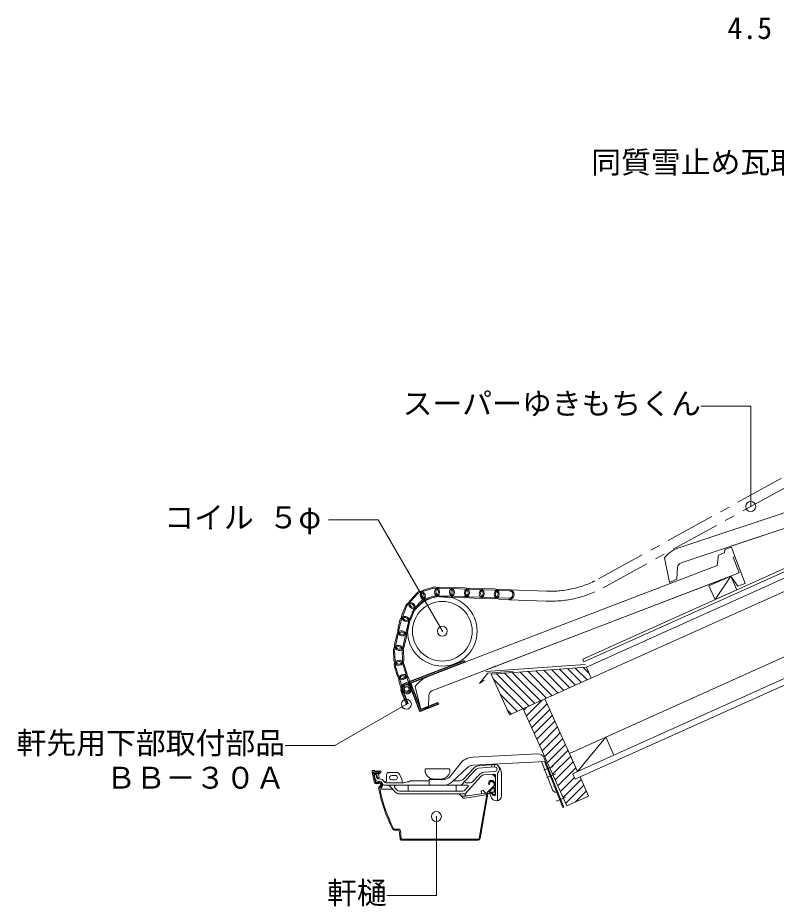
# Model space of a CAD drawing. Units: millimetres, scale not verified. Extents: x -2100 to 4081, y -1485 to 2737.
# Drawn here: x -19 to 744, y -284 to 609 of the extents above; entities that cross this region are included whole.
import ezdxf
from ezdxf.enums import TextEntityAlignment as Align

# ---------------------------------------------------------------- set-up
doc = ezdxf.new("R2010")
doc.units = ezdxf.units.MM
doc.header["$LTSCALE"] = 10
doc.header["$PDMODE"] = 32
doc.header["$PDSIZE"] = 10
doc.linetypes.add('CHAIN1', pattern=[8, 5, -1, 1, -1])
for name, color, linetype, lineweight in [('0-0', 7, 'Continuous', 18), ('0-2', 5, 'Continuous', 9), ('0-4', 5, 'Continuous', 9), ('0-7', 5, 'Continuous', 9), ('0-8', 5, 'Continuous', 9), ('0-9', 2, 'Continuous', 25)]:
    doc.layers.add(name, color=color, linetype=linetype, lineweight=lineweight)
doc.styles.add('ＭＳ ゴシック', font='')
doc.styles.get('ＭＳ ゴシック').set_extended_font_data('MS Gothic')

msp = doc.modelspace()

# ---------------------------------------------------------------- linework, layer by layer
at = {"layer": '0-0'}
for p, q in [((438.55, -134.66), (503.71, -131.25)), ((415.53, -154.29), (426.17, -141.01)), ((439.05, -142.65), (511.86, -138.83)), ((444.47, -143.25), (460.41, -142)), ((457.92, -142.19), (457.92, -144.7)), ((460.41, -142), (460.41, -144.5)), ((507.64, -139.05), (518.96, -167.36)), ((530.28, -184.9), (510.58, -135.64)), ((529.17, -185.34), (510.59, -138.9)), ((338.32, -148.08), (339.71, -148.08)), ((338.67, -150.24), (338.76, -150.64)), ((339.16, -149.63), (344.93, -149.63)), ((339.25, -151.03), (342.74, -151.03)), ((339.71, -148.58), (339.71, -148.08)), ((339.71, -148.58), (343.17, -148.58)), ((342.99, -150.96), (344.98, -149.82)), ((343.27, -148.38), (343.17, -148.58)), ((343.27, -148.38), (343.37, -148.58)), ((343.37, -148.58), (344.17, -148.58)), ((344.27, -148.38), (344.17, -148.58)), ((344.27, -148.38), (344.37, -148.58)), ((344.27, -151.44), (345.91, -150.49)), ((344.37, -148.58), (345.17, -148.58)), ((345.27, -148.38), (345.17, -148.58)), ((345.27, -148.38), (345.37, -148.58)), ((354, -150.02), (362.12, -150.02)), ((364.82, -151.71), (367.23, -156.7)), ((390.76, -147.04), (390.87, -149.2)), ((391.25, -146.51), (415.2, -146.51)), ((415.59, -149.2), (415.7, -147.04)), ((417.46, -159.62), (433.31, -145.06)), ((427.13, -162.82), (441.52, -147.2)), ((429.36, -156.71), (439.55, -145.65)), ((444.47, -145.76), (460.61, -144.49)), ((449.96, -149.84), (460.96, -148.98)), ((450.16, -152.34), (459.38, -151.61)), ((463.53, -150.61), (463.53, -178.36)), ((467.53, -150.87), (467.53, -173.46)), ((510.04, -147.76), (519.33, -144.04)), ((513.01, -155.19), (522.3, -151.47)), ((339.24, -152.69), (340.84, -159.64)), ((340.58, -156.61), (339.68, -152.75)), ((339.72, -152.08), (341.77, -152.08)), ((340.16, -152.13), (341.14, -152.13)), ((341.33, -160.03), (344.48, -160.03)), ((341.62, -152.52), (342.35, -155.66)), ((342.26, -152.47), (342.89, -155.21)), ((344.53, -156.43), (343.33, -156.43)), ((343.49, -155.58), (344.31, -155.39)), ((343.5, -158.93), (344.53, -158.93)), ((344.03, -151.98), (344.68, -154.79)), ((369.03, -160.32), (351.4, -160.32)), ((352.03, -152.02), (352.03, -157.91)), ((360.7, -153.02), (357.18, -153.02)), ((360.7, -157.32), (357.29, -157.32)), ((367.53, -158.82), (367.53, -158.01)), ((369.47, -160.26), (372.53, -159.32)), ((374.53, -159.32), (372.53, -159.32)), ((394.72, -158.32), (375.53, -158.32)), ((394.72, -156.91), (410.07, -156.91)), ((394.72, -156.91), (394.72, -161.41)), ((397.79, -156.51), (398.63, -156.51)), ((398.63, -156.57), (407.83, -156.57)), ((399.23, -156.91), (398.63, -156.57)), ((407.83, -156.57), (407.23, -156.91)), ((407.82, -156.51), (408.69, -156.51)), ((425.68, -158.32), (418.88, -158.32)), ((430.86, -171.32), (446.87, -153.93)), ((431.71, -160.32), (436.27, -160.32)), ((438.48, -159.35), (445.03, -152.24)), ((454.59, -161.59), (455.06, -158.91)), ((455.62, -161.77), (456.02, -159.54)), ((456.05, -158.08), (458.29, -158.08)), ((456.51, -159.13), (458.07, -159.13)), ((458.42, -159.28), (460.01, -160.87)), ((459.01, -158.38), (460.91, -160.28)), ((459.53, -152.65), (460.66, -153.77)), ((461.53, -153.6), (461.53, -172.46)), ((340.86, -161.08), (341.5, -161.08)), ((341.5, -161.08), (341.6, -161.28)), ((341.7, -161.08), (341.6, -161.28)), ((341.7, -161.08), (342.5, -161.08)), ((342.5, -161.08), (342.6, -161.28)), ((342.7, -161.08), (342.6, -161.28)), ((342.7, -161.08), (343.5, -161.08)), ((343.5, -161.08), (343.6, -161.28)), ((343.7, -161.08), (343.6, -161.28)), ((343.7, -161.08), (344.48, -161.08)), ((344.45, -164.33), (345.23, -163.88)), ((345.62, -164.87), (345.75, -164.79)), ((347.5, -166.82), (358.3, -166.82)), ((349.41, -162.82), (395.7, -162.82)), ((354.98, -163.29), (361.65, -170.38)), ((360.35, -165.35), (362.73, -167.88)), ((364.91, -168.82), (428.45, -168.82)), ((373.53, -162.82), (373.53, -168.82)), ((396.22, -162.91), (409.01, -162.91)), ((410.53, -162.82), (433.01, -162.82)), ((421.79, -162.82), (421.79, -168.82)), ((430.65, -167.85), (433.74, -164.5)), ((447.51, -170.92), (447.23, -168.94)), ((448.89, -168.2), (447.65, -168.38)), ((449.32, -168.34), (451.98, -170.99)), ((453.42, -169.78), (459.57, -163.63)), ((454.99, -162.17), (455.04, -162.18)), ((455.13, -169.56), (459.31, -165.38)), ((455.2, -169.73), (459.69, -169.73)), ((460.16, -161.22), (460.16, -162.21)), ((460.16, -165.73), (460.16, -169.26)), ((461.21, -161), (461.21, -171.37)), ((363.83, -171.32), (430.86, -171.32)), ((428.49, -173.82), (430.86, -173.82)), ((429.15, -175.82), (430.86, -175.82)), ((451.56, -170.85), (430.84, -173.82)), ((430.86, -175.82), (451.8, -172.34)), ((444.94, -216.3), (453, -170.58)), ((445.98, -216.44), (453.89, -171.61)), ((452.21, -171.76), (452.1, -171.1)), ((454.87, -170.78), (457.8, -170.78)), ((457.41, -175.35), (456.11, -172.16)), ((457.9, -171.28), (458.74, -172.71)), ((458.5, -171.07), (459.5, -172.07)), ((460.03, -173.46), (460.53, -173.46)), ((462.04, -178.46), (462.53, -178.46)), ((522.48, -178.86), (531.77, -175.15)), ((529.35, -185.27), (530.28, -184.9)), ((359.91, -208.08), (363.79, -208.08)), ((359.94, -207.03), (363.83, -207.03)), ((364.78, -208.99), (365.51, -216.29)), ((365.82, -208.84), (366.56, -216.23)), ((367.5, -218.09), (444.01, -218.09)), ((367.56, -217.13), (443.96, -217.13)), ((369.69, -218.09), (441.69, -218.09)), ((370.69, -217.09), (440.69, -217.09))]:
    msp.add_line(p, q, dxfattribs=at)
for centre, radius, start, end in [((504.08, -138.24), 7, 21.8, 93.00002), ((439.44, -151.64), 17, 93.00002, 141.31186), ((439.54, -151.83), 9.2, 93.00002, 132.57457), ((460.78, -146.73), 4.75, 305.38025, 94.51404), ((338.32, -149.08), 1, 89.99998, 190.81805), ((484.68, -121.12), 150, 190.81807, 195.15842), ((339.16, -150.13), 0.5, 89.99998, 193), ((339.25, -150.53), 0.5, 193.00001, 270.00003), ((342.74, -150.53), 0.5, 270.00003, 300), ((344.52, -151.87), 0.5, 120.00003, 193), ((344.93, -149.73), 0.1, 300, 90.00003), ((345.4, -149.61), 1.02, 300, 91.47394), ((354.03, -152.02), 2, 89.99998, 180.00002), ((362.12, -153.02), 3, 25.82733, 89.99998), ((391.25, -147.01), 0.5, 90.00004, 182.99995), ((393.86, -149.04), 3, 183.0005, 196.15207), ((400.59, -147.1), 10, 196.15158, 246.48018), ((405.87, -147.1), 10, 293.51975, 343.84836), ((415.2, -147.01), 0.5, 356.99997, 89.99982), ((412.59, -149.04), 3, 343.84787, 356.99942), ((445.06, -150.73), 7.5, 94.51386, 137.35319), ((444.83, -150.25), 4.5, 94.51397, 137.35324), ((450.55, -157.32), 7.5, 94.51397, 137.3533), ((457.41, -154.77), 3, 45, 94.51397), ((459.53, -153.6), 2, 0, 94.51397), ((460.78, -146.73), 2.25, 274.51407, 94.51404), ((457.53, -150.87), 10, 0, 47.65696), ((339.72, -152.58), 0.5, 89.99998, 193), ((340.16, -152.63), 0.5, 89.99998, 193.0919), ((340.86, -160.08), 1, 195.15842, 270.00003), ((343.5, -155.93), 3, 193.09192, 270.00003), ((341.33, -159.53), 0.5, 193.00001, 270.00003), ((341.14, -152.63), 0.5, 13.09189, 89.99998), ((341.77, -152.58), 0.5, 13, 89.99998), ((343.33, -155.43), 1, 193.09192, 270.00003), ((343.38, -155.09), 0.5, 193.00001, 283.00006), ((344.19, -154.91), 0.5, 283.00006, 13.00003), ((344.48, -162.58), 2.55, 300, 90.00003), ((344.53, -162.43), 6, 30.93725, 89.99999), ((344.53, -162.43), 3.5, 311.1741, 90.00003), ((350.53, -157.93), 1.5, 216.86995, 0), ((350.53, -157.91), 1.5, 217.60307, 0), ((351.4, -158.32), 2, 210.9373, 270.00003), ((357.18, -155.17), 2.15, 89.99998, 270), ((360.7, -155.17), 2.15, 270.00003, 90.00003), ((364.53, -158.01), 3, 0, 25.82735), ((369.03, -158.82), 1.5, 180.00003, 286.97403), ((374.53, -158.32), 1, 270.00003, 0), ((397.79, -153.51), 3, 246.48007, 269.99985), ((408.66, -153.51), 3, 270.00006, 293.51987), ((409.01, -150.41), 12.5, 270.00003, 312.57461), ((410.07, -149.91), 7, 270.00003, 321.31189), ((425.68, -153.32), 5, 270.00003, 317.35333), ((431.71, -159.32), 1, 137.35303, 270.0004), ((436.27, -157.32), 3, 270.00034, 317.35352), ((450.55, -157.32), 5, 94.51397, 137.3533), ((456.05, -159.08), 1, 89.99998, 170.00001), ((456.51, -159.63), 0.5, 89.99998, 170.00001), ((458.07, -159.63), 0.5, 45, 89.99998), ((458.29, -159.11), 1.02, 45, 89.99998), ((458.53, -155.89), 3, 0, 45), ((460.19, -161), 1.02, 0, 45), ((344.95, -165.19), 1, 120.00003, 190.39426), ((492.02, -138.22), 150.53, 190.39427, 207.1902), ((344.48, -162.58), 1.5, 300, 90.00003), ((346.12, -165.73), 1, 120.00003, 190.67976), ((492.02, -138.22), 149.47, 190.67978, 207.17845), ((347.5, -165.82), 1, 131.17406, 270), ((349.41, -161.32), 1.5, 192.85938, 270.00003), ((353.89, -164.32), 1.5, 43.2643, 89.99998), ((361.44, -164.32), 1.5, 89.99998, 223.2643), ((364.91, -165.82), 3, 223.26431, 270.00003), ((396.22, -161.41), 1.5, 180.00003, 270.00003), ((428.45, -165.82), 3, 270.00031, 317.35352), ((433.01, -163.82), 1, 317.35333, 90.00003), ((447.73, -168.87), 0.5, 98.16413, 188.16412), ((448.96, -168.7), 0.5, 45.18168, 98.16413), ((455.08, -161.67), 0.5, 170.00001, 260), ((455.13, -161.68), 0.5, 260.00003, 350.00006), ((455.2, -169.63), 0.1, 135, 270), ((459.66, -165.73), 0.5, 0, 135), ((458.16, -162.21), 2, 315.00003, 0), ((459.69, -169.26), 0.475, 270.00006, 0), ((459.66, -161.22), 0.5, 0, 45), ((522.67, -165.87), 4, 201.80009, 268.22165), ((363.83, -168.32), 3, 223.26431, 270.00003), ((420.06, -180.57), 10, 29.99938, 67.66685), ((428.49, -174.32), 0.5, 89.99998, 216.52896), ((429.15, -175.32), 0.5, 209.99944, 270.00003), ((432.48, -171.95), 1.62, 137.3533, 278.16415), ((447.02, -170.99), 0.5, 278.16418, 8.16415), ((451.63, -171.34), 0.5, 10.38871, 98.16413), ((451.71, -171.85), 0.5, 279.43726, 9.49582), ((454.48, -170.84), 1.5, 135, 170.00001), ((454.87, -171.78), 1, 89.99998, 170.00001), ((457.03, -171.78), 1, 30.34142, 202.25223), ((462.04, -173.46), 5, 202.2523, 270.00003), ((457.8, -171.78), 1, 45, 89.99998), ((460.03, -171.96), 1.5, 210.34126, 270.00003), ((460.21, -171.37), 1, 225, 0), ((460.53, -172.46), 1, 270.00003, 0), ((462.53, -173.46), 5, 270.00003, 0), ((522.52, -170.87), 1, 21.8, 88.22162), ((359.91, -206.08), 2, 207.1902, 270.00003), ((359.94, -206.03), 1, 207.17845, 270.00003), ((363.79, -209.08), 1, 5.71084, 89.99998), ((363.83, -209.03), 2, 5.71084, 89.99998), ((367.5, -216.09), 2, 185.71085, 270), ((367.56, -216.13), 1, 185.71085, 270), ((443.96, -216.13), 1, 270, 350), ((444.01, -216.09), 2, 270, 350)]:
    msp.add_arc(centre, radius, start, end, dxfattribs=at)
at = {"layer": '0-2'}
for p, q in [((549.13, -36.02), (1924.75, 583.01)), ((550.36, -38.76), (1924.75, 579.72)), ((552.82, -44.23), (1924.75, 573.14)), ((511.24, -76.1), (1924.75, 559.98)), ((535.86, -130.81), (1924.75, 494.19)), ((544.06, -149.05), (1924.75, 472.26)), ((546.53, -154.52), (1924.75, 465.68)), ((645.9, 75.9), (940.06, 173.72)), ((648.02, 60.8), (961.87, 165.16)), ((698.24, 77.5), (953.33, 162.32)), ((692.06, 74.06), (691.62, 70.68)), ((692.06, 74.06), (698.59, 76.57)), ((697.5, 77.21), (699.51, 77.99)), ((698.59, 76.57), (702.17, 67.23)), ((636.39, 41.12), (631.38, 65.8)), ((685.66, 68.39), (684.22, 58.2)), ((685.66, 68.39), (691.62, 70.68)), ((700.31, 66.52), (702.17, 67.23)), ((700.31, 66.52), (706.4, 50.65)), ((394.8, -52.88), (684.22, 58.2)), ((644.61, 56.42), (643.73, 44.38)), ((397.61, -67.87), (706.4, 50.65)), ((454.87, -45.89), (698, 47.42)), ((682.27, 23.89), (698, 47.42)), ((636.39, 41.12), (643.73, 44.38)), ((551.59, -41.49), (451.87, -48.62)), ((452.89, -46.79), (461.92, -42.72)), ((457.2, -51.07), (552.82, -44.23)), ((549.13, -36.02), (550.36, -38.76)), ((549.65, -44.45), (555.6, -50.4)), ((557.74, -55.17), (552.82, -44.23)), ((462.54, -50.68), (495.18, -83.32)), ((470.46, -50.12), (501.03, -80.69)), ((478.38, -49.55), (506.88, -78.06)), ((486.3, -48.99), (512.74, -75.42)), ((494.22, -48.42), (518.59, -72.79)), ((502.14, -47.85), (524.44, -70.16)), ((510.05, -47.29), (530.29, -67.52)), ((517.97, -46.72), (536.14, -64.89)), ((525.89, -46.15), (542, -62.26)), ((533.81, -45.59), (547.85, -59.62)), ((541.73, -45.02), (553.7, -56.99)), ((459.47, -56.1), (489.33, -85.96)), ((386.88, -88.05), (380.76, -63.63)), ((394.4, -72.4), (394.07, -84.47)), ((466.41, -71.52), (483.48, -88.59)), ((492.58, -93.13), (508.29, -77.42)), ((511.24, -76.1), (544.06, -149.05)), ((386.88, -88.05), (394.07, -84.47)), ((473.35, -86.95), (477.62, -91.22)), ((489.35, -85.95), (533.26, -183.52)), ((489.95, -87.28), (492.86, -84.37)), ((495.22, -98.98), (513.37, -80.83)), ((497.85, -104.84), (516, -86.69)), ((500.48, -110.69), (518.63, -92.54)), ((503.12, -116.54), (521.27, -98.39)), ((505.75, -122.39), (523.9, -104.24)), ((508.38, -128.24), (526.53, -110.09)), ((511.02, -134.1), (529.17, -115.95)), ((572.33, -114.4), (544.06, -149.05)), ((513.65, -139.95), (531.8, -121.8)), ((516.28, -145.8), (534.43, -127.65)), ((518.92, -151.65), (537.07, -133.5)), ((521.55, -157.5), (539.7, -139.35)), ((524.18, -163.36), (542.33, -145.21)), ((526.82, -169.21), (540.98, -155.04)), ((529.45, -175.06), (547.6, -156.91)), ((546.53, -154.52), (541.72, -156.69)), ((546.53, -154.52), (555.14, -173.67)), ((532.08, -180.91), (550.23, -162.76)), ((541.8, -179.68), (552.87, -168.61)), ((555.14, -173.67), (533.26, -183.52))]:
    msp.add_line(p, q, dxfattribs=at)
for points in [[(698.59, 76.57), (702.17, 67.23), (712.57, 40.16)], [(698, 47.42), (705.1, 37.29), (712.57, 40.16)], [(479.13, -48.22), (453.71, -50.04), (445.49, -60.52), (450.19, -57.26)], [(511.24, -76.1), (475.67, -92.1), (457.2, -51.07)], [(544.06, -149.05), (539.26, -151.21), (541.72, -156.69)]]:
    msp.add_lwpolyline(points, dxfattribs=at)
for points in [[(682.27, 23.89), (676.11, 37.57), (698, 47.42), (704.15, 33.74)], [(544.06, -149.05), (535.86, -130.81), (572.33, -114.4), (580.54, -132.64)]]:
    msp.add_lwpolyline(points, close=True, dxfattribs=at)
for centre, radius, start, end in [((655.04, 47.27), 30.05, 107.70917, 141.92731), ((649.6, 56.05), 5, 108.3932, 175.82797), ((405.24, -81.06), 30.05, 110.31316, 144.53143), ((399.4, -72.54), 5, 110.99719, 178.43196)]:
    msp.add_arc(centre, radius, start, end, dxfattribs=at)
at = {"layer": '0-4'}
for p, q in [((343.46, 103.86), (293.46, 103.86)), ((408.05, -8), (343.46, 103.86))]:
    msp.add_line(p, q, dxfattribs=at)
for points in [[(718.07, 117.43), (718.07, 218.4), (668.07, 218.4)], [(371.9, -81.38), (299.99, -122.89), (249.99, -122.89)], [(402.08, -194.35), (402.08, -273.69), (352.08, -273.69)]]:
    msp.add_lwpolyline(points, dxfattribs=at)
for p in [(718.07, 117.43), (408.05, -8), (371.9, -81.38), (402.08, -194.35)]:
    msp.add_point(p, dxfattribs=at)
at = {"layer": '0-7', "linetype": 'CHAIN1'}
for p, q in [((565.02, 44.57), (952.23, 257.5)), ((569.84, 35.81), (957.05, 248.74)), ((512.96, 32.27), (475.39, 33.73)), ((512.58, 22.28), (475, 23.73))]:
    msp.add_line(p, q, dxfattribs=at)
at = {"layer": '0-7'}
for p, q in [((389.2, 33.35), (398.72, 36.4)), ((405.44, 36.44), (415.43, 36.05)), ((420.43, 36.03), (430.43, 35.64)), ((375.54, 23.01), (382.26, 30.42)), ((376.43, 22.21), (383.15, 29.61)), ((389.57, 32.2), (399.09, 35.26)), ((391.89, 24.97), (401.41, 28.02)), ((401.77, 26.88), (392.25, 23.82)), ((405.1, 27.65), (415.09, 27.26)), ((405.39, 35.24), (415.38, 34.85)), ((420.09, 27.23), (430.08, 26.84)), ((420.39, 34.83), (430.38, 34.44)), ((435.38, 34.25), (445.37, 33.86)), ((435.42, 35.44), (445.41, 35.06)), ((450.36, 33.66), (460.36, 33.28)), ((450.41, 34.86), (460.4, 34.48)), ((465.35, 33.08), (475.35, 32.7)), ((465.4, 34.28), (475.39, 33.89)), ((382.06, 17.1), (388.78, 24.5)), ((389.67, 23.7), (382.95, 16.29)), ((415.04, 26.06), (405.05, 26.45)), ((430.04, 25.65), (420.05, 26.03)), ((445.03, 25.06), (435.03, 25.45)), ((435.08, 26.65), (445.07, 26.26)), ((460.02, 24.48), (450.02, 24.87)), ((450.07, 26.07), (460.06, 25.68)), ((475, 23.9), (465.01, 24.29)), ((465.06, 25.49), (475.05, 25.1)), ((367.47, 8.58), (371.26, 17.84)), ((368.58, 8.13), (372.37, 17.39)), ((375.62, 5.25), (379.4, 14.51)), ((380.51, 14.06), (376.73, 4.8)), ((363.21, -6.65), (365.33, 3.12)), ((364.38, -6.91), (366.5, 2.87)), ((371.81, -8.51), (373.93, 1.26)), ((375.1, 1), (372.98, -8.77)), ((360.03, -21.31), (362.15, -11.54)), ((361.21, -21.57), (363.32, -11.79)), ((368.63, -23.17), (370.75, -13.4)), ((371.92, -13.66), (369.81, -23.43)), ((359.35, -37.49), (358.87, -27.5)), ((360.55, -37.43), (360.07, -27.44)), ((368.14, -37.06), (367.66, -27.07)), ((368.86, -27.01), (369.34, -37)), ((362.88, -53.29), (359.83, -43.77)), ((364.02, -52.92), (360.97, -43.4)), ((371.26, -50.6), (368.21, -41.08)), ((369.35, -40.71), (372.4, -50.24)), ((367.46, -67.57), (364.41, -58.05)), ((368.6, -67.21), (365.55, -57.68)), ((375.84, -64.89), (372.79, -55.36)), ((373.93, -55), (376.98, -64.52))]:
    msp.add_line(p, q, dxfattribs=at)
for centre, radius, start, end in [((400.25, 31.64), 5, 287.77896, 107.77896), ((405.24, 31.44), 5, 87.77896, 267.77896), ((415.24, 31.06), 5, 267.77896, 87.77896), ((420.24, 31.03), 5, 87.77896, 267.77896), ((385.96, 27.06), 5, 317.77896, 137.77896), ((385.96, 27.06), 3.8, 317.77896, 137.77896), ((390.73, 28.58), 5, 107.77896, 287.77896), ((390.73, 28.58), 3.8, 107.77896, 287.77896), ((400.25, 31.64), 3.8, 287.77896, 107.77896), ((405.24, 31.44), 3.8, 87.77896, 267.77896), ((415.24, 31.06), 3.8, 267.77896, 87.77896), ((420.24, 31.03), 3.8, 87.77896, 267.77896), ((430.23, 30.64), 5, 267.77896, 87.77896), ((430.23, 30.64), 3.8, 267.77896, 87.77896), ((435.23, 30.45), 5, 87.77896, 267.77896), ((435.23, 30.45), 3.8, 87.77896, 267.77896), ((445.22, 30.06), 5, 267.77896, 87.77896), ((445.22, 30.06), 3.8, 267.77896, 87.77896), ((450.22, 29.87), 5, 87.77896, 267.77896), ((450.22, 29.87), 3.8, 87.77896, 267.77896), ((460.21, 29.48), 5, 267.77896, 87.77896), ((460.21, 29.48), 3.8, 267.77896, 87.77896), ((465.21, 29.29), 5, 87.77896, 267.77896), ((465.21, 29.29), 3.8, 87.77896, 267.77896), ((475.2, 28.9), 5, 267.77896, 87.77896), ((475.2, 28.9), 3.8, 267.77896, 87.77896), ((375.88, 15.95), 5, 337.77896, 157.77896), ((375.88, 15.95), 3.8, 337.77896, 157.77896), ((379.24, 19.65), 5, 137.77896, 317.77896), ((379.24, 19.65), 3.8, 137.77896, 317.77896), ((370.21, 2.06), 5, 347.77896, 167.77896), ((370.21, 2.06), 3.8, 347.77896, 167.77896), ((372.1, 6.69), 5, 157.77896, 337.77896), ((372.1, 6.69), 3.8, 157.77896, 337.77896), ((367.04, -12.6), 5, 347.77896, 167.77896), ((368.09, -7.71), 5, 167.77896, 347.77896), ((367.04, -12.6), 3.8, 347.77896, 167.77896), ((368.09, -7.71), 3.8, 167.77896, 347.77896), ((363.86, -27.26), 5, 2.77896, 182.77896), ((364.92, -22.37), 5, 167.77896, 347.77896), ((363.86, -27.26), 3.8, 2.77896, 182.77896), ((364.92, -22.37), 3.8, 167.77896, 347.77896), ((364.35, -37.25), 5, 182.77896, 2.77896), ((364.59, -42.24), 5, 17.77896, 197.77896), ((364.35, -37.25), 3.8, 182.77896, 2.77896), ((364.59, -42.24), 3.8, 17.77896, 197.77896), ((367.64, -51.76), 5, 197.77896, 17.77896), ((367.64, -51.76), 3.8, 197.77896, 17.77896), ((369.17, -56.52), 5, 17.77896, 197.77896), ((369.17, -56.52), 3.8, 17.77896, 197.77896), ((372.22, -66.05), 5, 197.77896, 17.77896), ((372.22, -66.05), 3.8, 197.77896, 17.77896)]:
    msp.add_arc(centre, radius, start, end, dxfattribs=at)
at = {"layer": '0-7', "linetype": 'CHAIN1'}
for radius in [110, 100]:
    msp.add_arc((516.84, 132.19), radius, 267.77896, 298.80678, dxfattribs=at)
at = {"layer": '0-8'}
for radius in [35, 30]:
    msp.add_circle((408.05, -8), radius, dxfattribs=at)
at = {"layer": '0-9'}
for p, q in [((430.08, -37.63), (374.06, -59.13)), ((374.06, -59.13), (385.39, -88.63)), ((376.13, -60.05), (386.31, -86.56)), ((366.81, -68.12), (371.9, -81.38)), ((368.3, -67.55), (373.39, -80.81)), ((403.49, -79.97), (386.31, -86.56)), ((403.49, -79.97), (404.06, -81.46)), ((373.39, -80.81), (371.9, -81.38)), ((404.06, -81.46), (385.39, -88.63))]:
    msp.add_line(p, q, dxfattribs=at)
msp.add_lwpolyline([(430.08, -37.63), (430.65, -39.12), (376.13, -60.05)], dxfattribs=at)
msp.add_circle((372.22, -66.05), 2.5, dxfattribs=at)
for radius, start in [(5.8, 64.59999), (4.2, 20.99717)]:
    msp.add_arc((372.22, -66.05), radius, start, 200.99717, dxfattribs=at)

# ---------------------------------------------------------------- texts
at = {"layer": '0-4', "color": 7, "style": 'ＭＳ ゴシック'}
for s, p in [('4.5', (694.69, 580.87)), ('同質雪止め瓦取付用上部取付部品Ａ－１', (557.72, 445.97)), ('スーパーゆきもちくん', (368.07, 203.4)), ('コイル ５φ', (128.46, 88.86)), ('軒先用下部取付部品', (-20.01, -137.89)), ('ＢＢ－３０Ａ', (69.99, -172.89)), ('軒樋', (292.08, -288.69))]:
    msp.add_text(s, height=21.99, dxfattribs=at).set_placement(p, align=Align.BOTTOM_LEFT)

doc.saveas('drawing.dxf')
